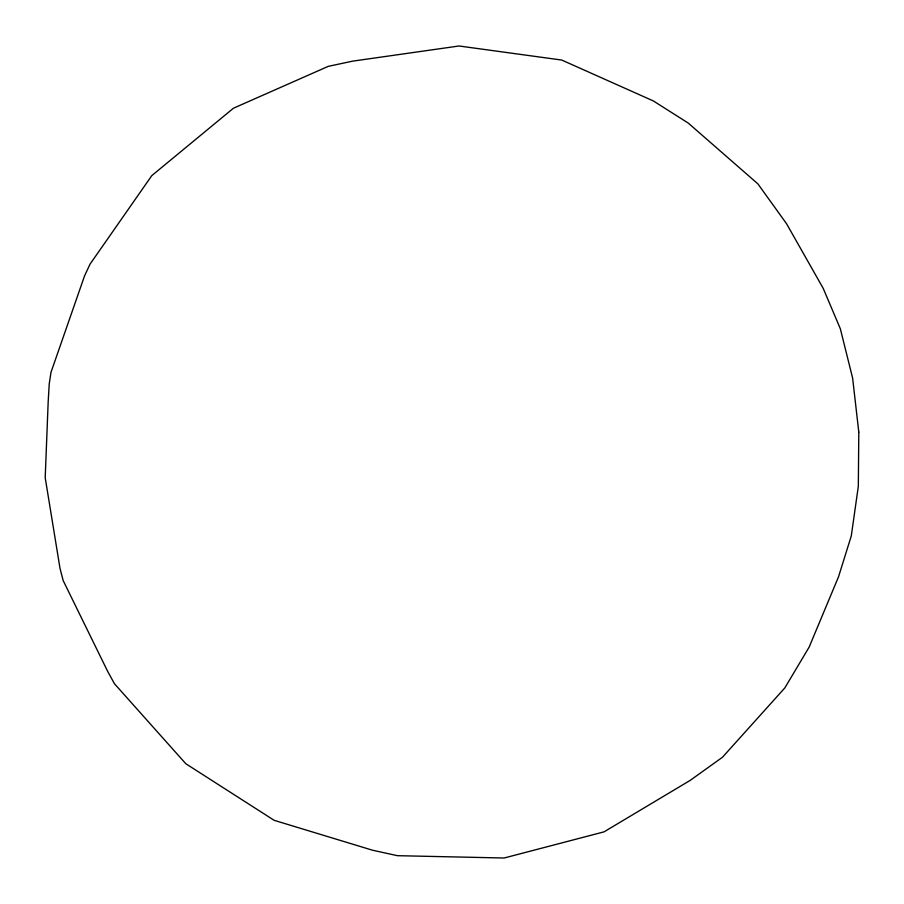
<?xml version="1.0" encoding="UTF-8"?>
<svg xmlns="http://www.w3.org/2000/svg" width="904" height="904" viewBox="0 0 904 904"><rect width="100%" height="100%" fill="white"/><g stroke="black" fill="none" stroke-linecap="round" stroke-linejoin="round"><path stroke-width="1.36" d="M858.8 432.089L858.325 486.284L851.297 535.891L838.505 576.865L809.114 647.174L784.819 687.933L722.443 757.281L690.102 780.434L604.053 831.849L504.127 858.009L397.432 855.681L372.527 850.212L274.161 820.323L185.795 763.722L114.458 683.74L107.587 671.209L63.178 580.594L60.026 568.48L45.2 477.685L48.194 401.512L49.223 384.008L50.986 372.346L84.558 275.878L90.027 264.16L151.827 175.591L233.469 108.209L328.276 66.354L352.718 61.133L459.04 45.991L561.757 60.059L653.298 100.909L688.238 123.068L757.88 183.862L786.559 223.751L823.205 288.365L840.336 328.773L852.608 378.03L858.8 432.089"/></g></svg>
